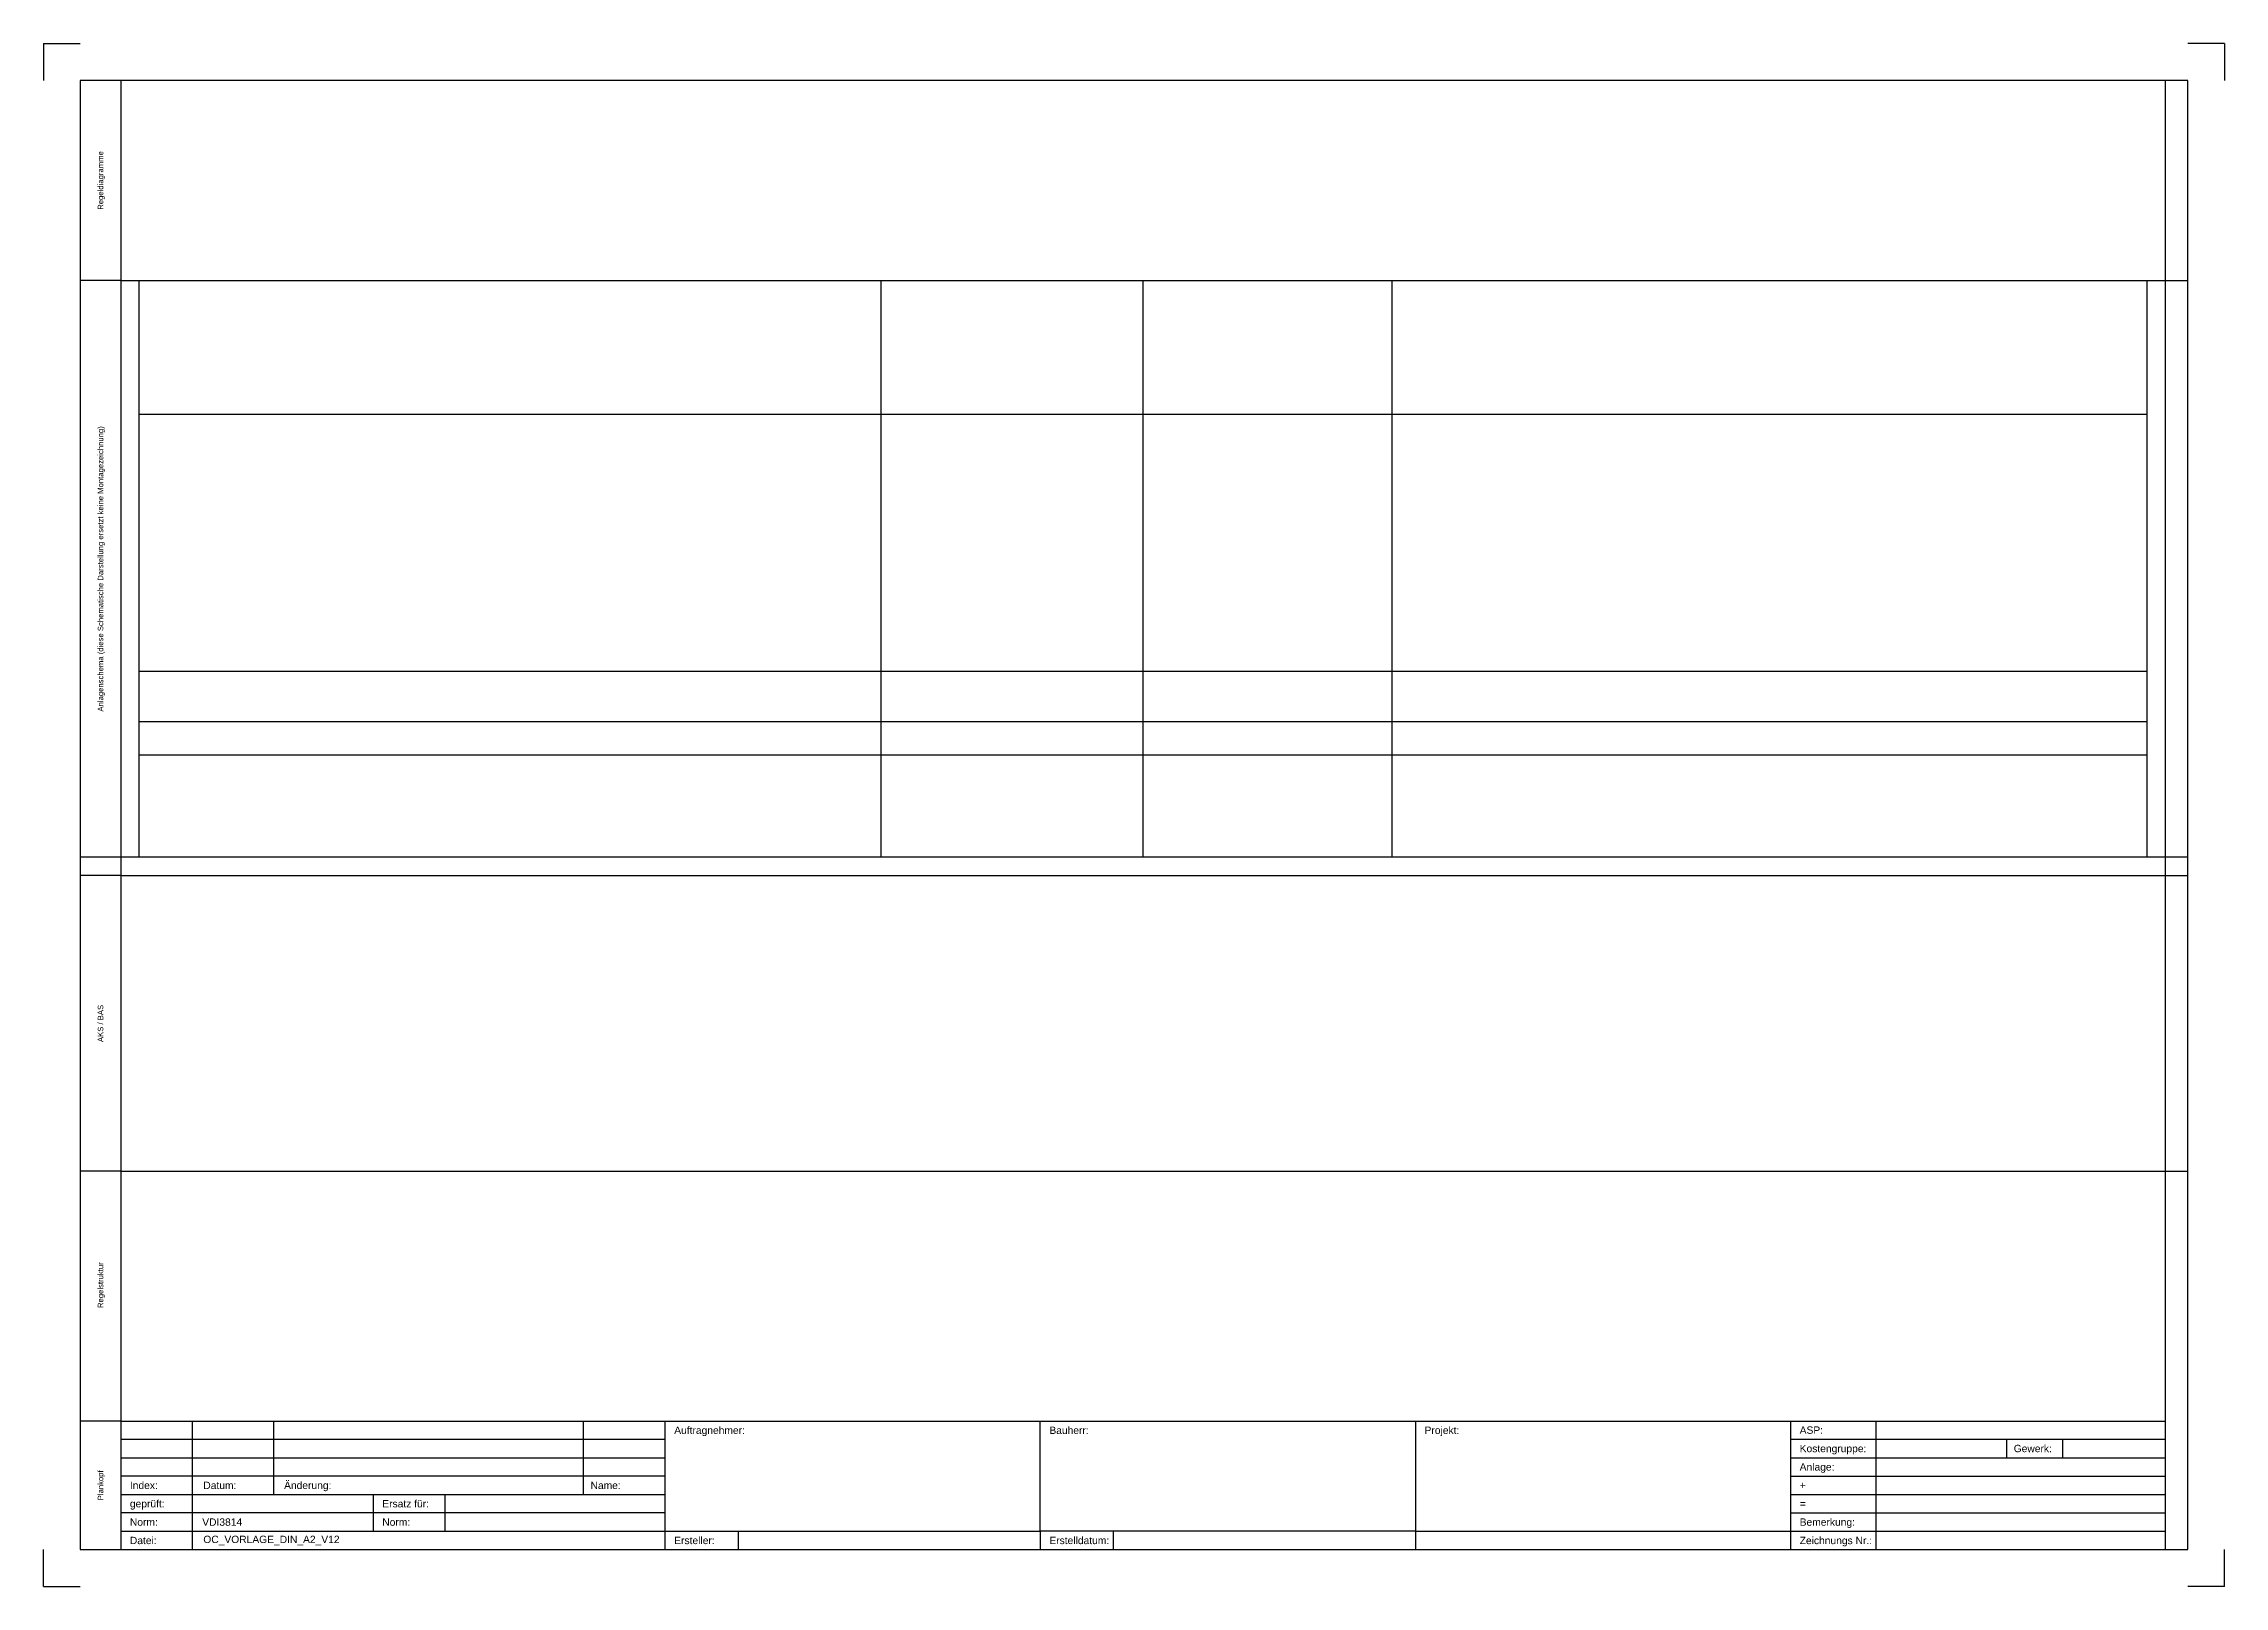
# Model space of a CAD drawing. Header units: millimetres. Extents: x 0 to 594, y 0 to 420.
import ezdxf
from ezdxf.enums import TextEntityAlignment as Align

# ---------------------------------------------------------------- set-up
doc = ezdxf.new("R2010")
doc.units = ezdxf.units.MM
doc.header["$LTSCALE"] = 100
for name, color, linetype in [('GA-Konstruktionslinie', 10, 'Continuous'), ('GA-Trennlinie-BAS', 7, 'Continuous'), ('GA-Trennlinie-LVB', 7, 'Continuous'), ('GA-Trennlinie-Regeldiagramme', 7, 'Continuous'), ('GA-Trennlinie-Regelstruktur', 7, 'Continuous')]:
    doc.layers.add(name, color=color, linetype=linetype)
doc.styles.add('Arial', font='arial.ttf')
doc.styles.get("Standard").update_dxf_attribs({"font": 'arial.ttf'})

# ---------------------------------------------------------------- blocks, each defined once
blk = doc.blocks.new('OC_RSH_Plankopf_quer_V20')
for p, q in [((-573, 19), (-322.55, 18.99)), ((-573, 19), (-573, 14)), ((-553.5, 19), (-553.5, -16)), ((-424.73, 14), (-424.73, 19)), ((-118.18, 18.99), (-118.18, 14.03)), ((-94.89, 14.04), (-94.89, 19.04)), ((-118.18, 14.03), (-16, 14.03)), ((-118.18, 14.03), (-118.18, 9.02)), ((-94.89, 9.03), (-94.89, 14.03)), ((-59.39, 14.03), (-59.39, 9.02)), ((-44, 9.03), (-44, 14.03)), ((-44, 14.03), (-16, 14.03)), ((-573, 9), (-573, 4)), ((-424.73, 4), (-424.73, 9)), ((-118.18, 9.02), (-16, 9.02)), ((-118.18, 9.02), (-118.18, 4.02)), ((-94.89, 4.02), (-94.89, 9.02)), ((-118.18, 4.02), (-16, 4.02)), ((-118.18, 4.02), (-118.18, -0.99)), ((-94.89, -0.98), (-94.89, 4.02)), ((-573, -1), (-573, -6)), ((-484.75, -1), (-484.75, -6)), ((-424.73, -6), (-424.73, -1)), ((-118.18, -0.99), (-16, -0.99)), ((-118.18, -0.99), (-118.18, -6)), ((-94.89, -5.99), (-94.89, -0.99)), ((-573, -11), (-573, -16)), ((-484.75, -6), (-484.75, -11)), ((-424.73, -16), (-424.73, -11)), ((-424.73, -11), (-322.55, -11)), ((-404.73, -16), (-404.73, -11)), ((-322.55, -11), (-322.55, -16.01)), ((-302.55, -16), (-302.55, -11)), ((-220.36, -10.99), (-220.36, -16)), ((-220.36, -11), (-16, -11)), ((-118.18, -5.99), (-16, -6)), ((-118.18, -6), (-118.18, -11)), ((-118.18, -11.01), (-118.18, -16.01)), ((-94.89, -11), (-94.89, -6)), ((-94.89, -16.01), (-94.89, -11.01))]:
    blk.add_line(p, q)
for points in [[(-531.36, 19), (-531.36, -1)], [(-447.03, 19), (-447.03, -1)], [(-220.36, 18.99), (-16, 18.99), (-16, 18.99)], [(-504.25, -1), (-504.25, -11)]]:
    blk.add_lwpolyline(points)
for points in [[(-322.55, 18.99), (-220.36, 18.99), (-220.36, -11), (-322.55, -11)], [(-573, 9), (-424.73, 9), (-424.73, 14), (-573, 14)], [(-573, -1), (-424.73, -1), (-424.73, 4), (-573, 4)], [(-573, -11), (-424.73, -11), (-424.73, -6), (-573, -6)]]:
    blk.add_lwpolyline(points, close=True)
at = {"style": 'Arial'}
for s, p in [('Auftragnehmer:', (-422.23, 16.5)), ('Bauherr:', (-320.05, 16.49)), ('Projekt:', (-217.86, 16.5)), ('ASP:', (-115.68, 16.54)), ('Kostengruppe:', (-115.68, 11.53)), ('Gewerk:', (-57.39, 11.53)), ('Anlage:', (-115.68, 6.52)), ('Index:', (-570.5, 1.5)), ('Datum:', (-550.5, 1.5)), ('Änderung:', (-528.5, 1.5)), ('Name:', (-445.03, 1.5)), ('+', (-115.68, 1.52)), ('geprüft:', (-570.5, -3.5)), ('Ersatz für:', (-501.75, -3.5)), ('=', (-115.68, -3.49)), ('Norm:', (-570.5, -8.5)), ('Norm:', (-501.75, -8.5)), ('Bemerkung:', (-115.68, -8.5)), ('Datei:', (-570.5, -13.5)), ('Ersteller:', (-422.23, -13.5)), ('Erstelldatum:', (-320.05, -13.5)), ('Zeichnungs Nr.:', (-115.68, -13.51))]:
    blk.add_text(s, height=2, dxfattribs=at).set_placement(p, align=Align.MIDDLE_LEFT)
at = {"insert": (-550.5, -13.5), "char_height": 2, "attachment_point": 4, "style": 'Arial'}
blk.add_mtext('OC_VORLAGE_DIN_A2_V12', dxfattribs=at)
at = {"style": 'Arial', "flags": 1}
for tag, p in [('FREITEXT_01', (-13.79, 17)), ('FREITEXT_02', (-13.79, 11.45)), ('FREITEXT_03', (-13.79, 2.72)), ('FREITEXT_04', (-13.79, -1.97)), ('FREITEXT_05', (-13.79, -11.67))]:
    blk.add_attdef(tag, text='', height=2, dxfattribs=at).set_placement(p, align=Align.MIDDLE_LEFT)
at = {"style": 'Arial'}
for tag, height, p in [('INDEX3', 2, (-570.5, 16.5)), ('INDEX2', 2, (-570.5, 11.5)), ('DATUM3', 2, (-550.5, 16.5)), ('DATUM2', 2, (-550.5, 11.5)), ('AENDERUNG3', 2, (-528.5, 16.5)), ('AENDERUNG2', 2, (-528.5, 11.5)), ('NAME3', 2, (-445.03, 16.5)), ('NAME2', 2, (-445.03, 11.5)), ('AN1', 2.2, (-422.23, 11.5)), ('AG1', 2.2, (-320.05, 11.49)), ('PR1', 2.2, (-217.87, 11.5)), ('ASP', 2, (-92.18, 16.54)), ('KOSTENGRUPPE', 2, (-92.18, 11.53)), ('GEWERK', 2, (-41.29, 11.53)), ('INDEX1', 2, (-570.5, 6.5)), ('DATUM1', 2, (-550.5, 6.5)), ('AENDERUNG1', 2, (-528.5, 6.5)), ('NAME1', 2, (-445.03, 6.5)), ('AN2', 2.2, (-422.23, 6.5)), ('AG2', 2.2, (-320.05, 6.49)), ('PR2', 2.2, (-217.87, 6.5)), ('ANLAGE', 2, (-92.18, 6.52)), ('AN3', 2.2, (-422.23, 1.5)), ('AG3', 2.2, (-320.05, 1.49)), ('PR3', 2.2, (-217.87, 1.5)), ('ORTSKENNZEICHEN', 2, (-92.18, 1.52)), ('GEPRUEFT', 2, (-550.79, -3.5)), ('ERSATZFUER', 2, (-482.04, -3.5)), ('AN4', 2.2, (-422.23, -3.5)), ('AG4', 2.2, (-320.05, -3.51)), ('PR4', 2.2, (-217.87, -3.5)), ('SSK', 2, (-92.18, -3.49)), ('NORM', 2, (-550.79, -8.5)), ('NORM', 2, (-482.04, -8.5)), ('AN5', 2.2, (-422.23, -8.5)), ('AG5', 2.2, (-320.05, -8.51)), ('PR5', 2.2, (-217.87, -8.5)), ('BEMERKUNG', 2, (-92.18, -8.5)), ('ERSTELLER', 2, (-402.02, -13.5)), ('ERSTELLDATUM', 2, (-299.84, -13.5)), ('ZEICHNUNGSNUMMER', 2, (-92.18, -13.51))]:
    blk.add_attdef(tag, text='', height=height, dxfattribs=at).set_placement(p, align=Align.MIDDLE_LEFT)
blk = doc.blocks.new('OC_VORLAGE_BLATTRAHMEN_DIN_A2_V1')
for p, q in [((121.92, -141.8), (110.92, -141.8)), ((116.92, -384.3), (110.92, -384.3)), ((121.92, -384.3), (116.92, -384.3)), ((121.92, -452.3), (110.92, -452.3))]:
    blk.add_line(p, q)
for points in [[(100.92, -77.3), (100.92, -87.3)], [(100.92, -77.3), (110.92, -77.3)], [(694.92, -77.3), (684.92, -77.3)], [(694.92, -77.3), (694.92, -87.3)], [(121.92, -87.3), (121.92, -487.3)], [(678.92, -487.3), (678.92, -487.3), (678.92, -87.3)], [(121.92, -298.8), (110.92, -298.8)], [(121.92, -303.8), (110.92, -303.8)], [(100.92, -497.3), (100.92, -487.3)], [(694.92, -497.3), (694.92, -487.3)], [(100.92, -497.3), (110.92, -497.3)], [(694.92, -497.3), (684.92, -497.3)]]:
    blk.add_lwpolyline(points)
blk.add_lwpolyline([(110.92, -487.3), (684.92, -487.3), (684.92, -87.3), (110.92, -87.3)], close=True)
blk.add_lwpolyline([(110.92, -487.3), (684.92, -487.3), (684.92, -87.3), (110.92, -87.3)], close=True)
at = {"layer": 'GA-Trennlinie-BAS'}
blk.add_lwpolyline([(684.92, -298.8), (121.92, -298.8)], dxfattribs=at)
at = {"layer": 'GA-Trennlinie-LVB'}
blk.add_lwpolyline([(121.92, -303.8), (684.92, -303.8)], dxfattribs=at)
at = {"layer": 'GA-Trennlinie-Regeldiagramme'}
blk.add_lwpolyline([(121.92, -141.8), (684.92, -141.8)], dxfattribs=at)
at = {"layer": 'GA-Trennlinie-Regelstruktur'}
blk.add_lwpolyline([(121.92, -384.3), (684.92, -384.3)], dxfattribs=at)
for s, p in [('Regeldiagramme', (116.42, -114.55)), ('Anlagenschema (diese Schematische Darstellung ersetzt keine Montagezeichnung)', (116.42, -220.3)), ('AKS / BAS', (116.42, -344.05)), ('Regelstruktur', (116.42, -415.3)), ('Plankopf', (116.42, -469.8))]:
    blk.add_text(s, height=1.5, rotation=90).set_placement(p, align=Align.MIDDLE_CENTER)
blk.add_attdef('', (678.92, -481.3), '', height=4)

msp = doc.modelspace()

# ---------------------------------------------------------------- linework, layer by layer
at = {"layer": 'GA-Konstruktionslinie'}
for points in [[(26, 198.5), (26, 355.5)], [(228, 355.5), (228, 198.5)], [(299.5, 198.5), (299.5, 355.5)], [(367.25, 355.5), (367.25, 198.5)], [(573, 198.5), (573, 355.5)], [(26, 319.12), (573, 319.12)], [(26, 249.13), (573, 249.13)], [(26, 235.47), (573, 235.47)], [(26, 226.38), (573, 226.38)]]:
    msp.add_lwpolyline(points, dxfattribs=at)

# ---------------------------------------------------------------- block references
msp.add_blockref('OC_VORLAGE_BLATTRAHMEN_DIN_A2_V1', (-100.92, 497.3))
ref = msp.add_blockref('OC_RSH_Plankopf_quer_V20', (594, 26))
ref.add_attrib('NORM', 'VDI3814', dxfattribs={"height": 2, "style": 'Arial'}).set_placement((43.21, 17.5), align=Align.MIDDLE_LEFT)

# ---------------------------------------------------------------- texts
msp.add_attdef('', (578, 16), '', height=4)

doc.saveas('drawing.dxf')
